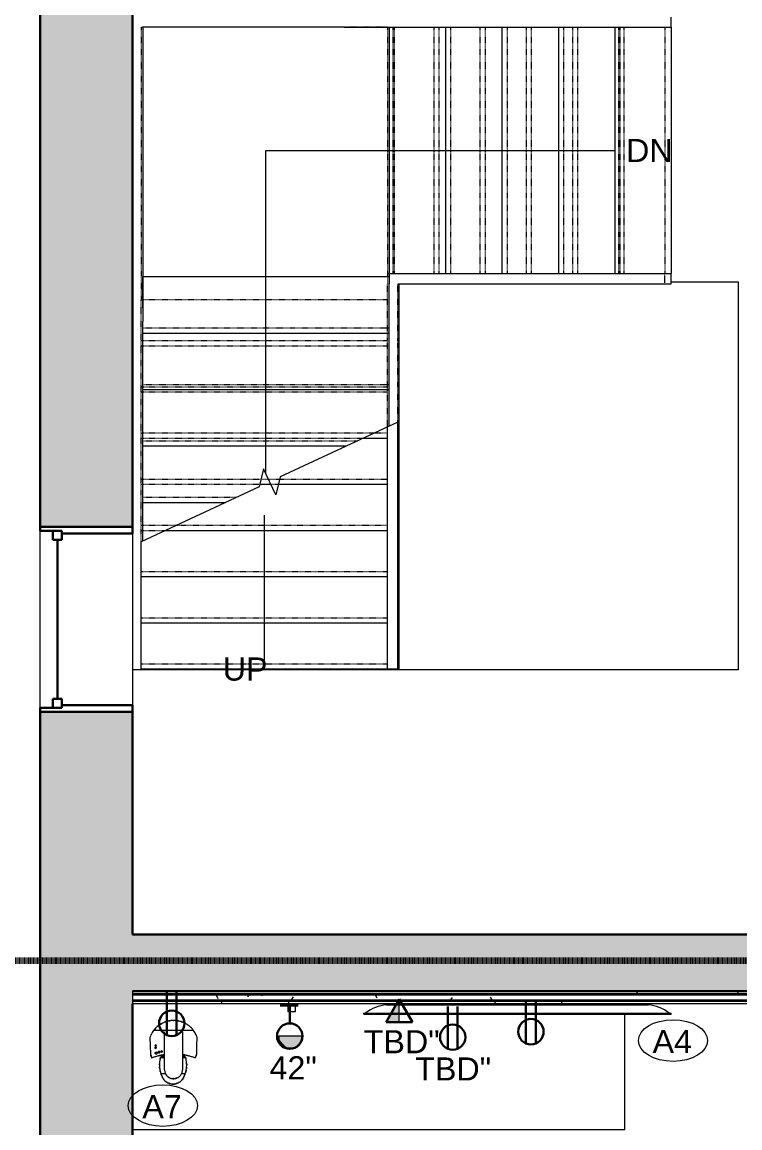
# Model space of a CAD drawing. Header units: inches. Extents: x -1176 to 1507, y -2563 to 978.
# Drawn here: x -1038.6 to -898.7, y -200.6 to 14.9 of the extents above; entities that cross this region are included whole.
import ezdxf

# ---------------------------------------------------------------- set-up
doc = ezdxf.new("R2010")
doc.units = ezdxf.units.IN
doc.header["$MEASUREMENT"] = 0
doc.linetypes.add('Dash', pattern=[0.25, 0.125, -0.125])
doc.linetypes.add('Overhead 1_16_', pattern=[0.101562, 0.0625, -0.039062])
for name, color, linetype, lineweight in [('A-ANNO-MATC', 214, 'Dash', 140), ('A-ANNO-NOTE', 131, 'Continuous', 40), ('A-FLOR', 192, 'Continuous', 18), ('A-GLAZ', 151, 'Continuous', 18), ('A-WALL', 113, 'Continuous', 18), ('A-WALL-PATT', 111, 'Continuous', 18), ('E-ELEC-FIXT', 91, 'Continuous', 9), ('I-WALL', 2, 'Continuous', 18), ('Q-CASE', 31, 'Continuous', 9), ('Q-SPCQ', 91, 'Continuous', 9), ('Q-SPCQ-IDEN', 132, 'Continuous', 9), ('S-STRS', 31, 'Continuous', 18), ('S-STRS-ANNO', 31, 'Continuous', 9), ('S-STRS-IDEN', 31, 'Continuous', 9), ('S-STRS-MBND', 31, 'Continuous', 18)]:
    doc.layers.add(name, color=color, linetype=linetype, lineweight=lineweight)
doc.styles.add('Arial', font='arial.ttf', dxfattribs={"height": 4.5})
doc.styles.add('Swis721 Lt BT', font='swissl.ttf', dxfattribs={"height": 4.5})
pattern_1 = [(0, (0, 0), (15.36, 3.84), [0.634, -10.886, 0.634, -10.886, -61.44]), (0, (0, 0), (15.36, 3.84), [-23.04, 0.634, -22.406, 0.634, -10.886, -26.88]), (0, (0, 0), (15.36, 3.84), [-57.6, 0.634, -7.046, 0.634, -18.566]), (120, (5.76, 1.92), (-11.005538, 11.38215), [0.634, -10.886, 0.634, -10.886, -61.44]), (120, (5.76, 1.92), (-11.005538, 11.38215), [-23.04, 0.634, -22.406, 0.634, -10.886, -26.88]), (120, (5.76, 1.92), (-11.005538, 11.38215), [-57.6, 0.634, -7.046, 0.634, -18.566]), (240, (7.68, 9.6), (-4.354462, -15.22215), [0.634, -10.886, 0.634, -10.886, -61.44]), (240, (7.68, 9.6), (-4.354462, -15.22215), [-23.04, 0.634, -22.406, 0.634, -10.886, -26.88]), (240, (7.68, 9.6), (-4.354462, -15.22215), [-57.6, 0.634, -7.046, 0.634, -18.566])]

# ---------------------------------------------------------------- blocks, each defined once
blk = doc.blocks.new('Double Hung - medium windows 3_-6826447-2nd Floor Power _ Signal')
at = {"layer": 'A-GLAZ', "color": 8, "lineweight": 30}
for p, q in [((-18, 9), (-17.25, 9)), ((-17.25, 4.75), (-17.25, 9)), ((17.25, 4.75), (17.25, 9)), ((18, 9), (17.25, 9)), ((-17.25, 6.5), (-17.25, 4.75)), ((-17.25, 6.5), (-15.5, 6.5)), ((-15.5, 6.5), (-15.5, 4.75)), ((15.5, 6.5), (15.5, 4.75)), ((17.25, 6.5), (15.5, 6.5)), ((17.25, 6.5), (17.25, 4.75)), ((-17.25, 4.75), (-15.5, 4.75)), ((-17.25, 4.75), (-16.75, 4.75)), ((-16.75, -9), (-16.75, 4.75)), ((-15.5, 5.625), (15.5, 5.625)), ((17.25, 4.75), (15.5, 4.75)), ((16.75, 4.75), (17.25, 4.75)), ((16.75, 4.75), (16.75, -9)), ((-16.75, -9), (-18, -9)), ((16.75, -9), (18, -9))]:
    blk.add_line(p, q, dxfattribs=at)
blk = doc.blocks.new('Desk34 - Desk-6998183-2nd Floor Power _ Signal')
at = {"layer": 'Q-CASE'}
for p, q in [((2249.55, 556.18), (2249.55, 531.71)), ((2345.46, 555.99), (2345.46, 556.18)), ((2345.46, 531.71), (2345.46, 554.12)), ((2249.55, 531.71), (2345.46, 531.71))]:
    blk.add_line(p, q, dxfattribs=at)
blk = doc.blocks.new('A-Flat_Screen_TV - OLED 65B6P 65_-7076475-2nd Floor Power _ Signal')
at = {"layer": 'Q-SPCQ'}
for p, q in [((-29.94, 0.06), (29.94, 0.06)), ((-29.94, 0.06), (-29.94, 0)), ((29.94, 0), (29.94, 0.06)), ((-30, 0), (30, 0)), ((-30, 0), (-30, -0.19)), ((30, -0.19), (-30, -0.19)), ((25.5, -1.81), (-25.5, -1.81)), ((30, -0.19), (30, 0))]:
    blk.add_line(p, q, dxfattribs=at)
for centre, start, end in [((-24.9, 5.58), 231.0344, 265.3628), ((24.9, 5.58), 274.6372, 308.9656)]:
    blk.add_arc(centre, 7.41, start, end, dxfattribs=at)
blk = doc.blocks.new('PS - USB Outlet - USB Outlet-8359863-2nd Floor Power _ Signal')
at = {"layer": 'E-ELEC-FIXT'}
for p, q in [((0.75, 1.5), (-0.75, 1.5)), ((-0.75, 1.5), (-0.75, 0)), ((0.75, 0), (0.75, 1.5))]:
    blk.add_line(p, q, dxfattribs=at)
blk = doc.blocks.new('Keurig_Coffee_Maker_18764 - Keurig_Coffee_Maker_18764-V101-2nd Floor Power _ Signal')
at = {"layer": 'Q-SPCQ'}
for p, q in [((-0.61, 4.75), (-0.53, 4.77)), ((-0.53, 4.77), (-0.61, 4.75)), ((-0.61, 4.75), (-0.53, 4.77)), ((-0.53, 4.77), (-0.61, 4.75)), ((-0.61, 4.75), (-0.53, 4.77)), ((-0.53, 4.77), (-0.61, 4.75)), ((-0.61, 4.75), (-0.6, 4.72)), ((-0.61, 4.75), (-0.6, 4.72)), ((-0.61, 4.75), (-0.6, 4.72)), ((-0.6, 4.72), (-0.52, 4.74)), ((-0.52, 4.74), (-0.6, 4.72)), ((-0.6, 4.72), (-0.52, 4.74)), ((-0.52, 4.74), (-0.6, 4.72)), ((-0.6, 4.72), (-0.52, 4.74)), ((-0.52, 4.74), (-0.6, 4.72)), ((-0.52, 4.74), (-0.53, 4.77)), ((-0.52, 4.74), (-0.53, 4.77)), ((-0.52, 4.74), (-0.53, 4.77)), ((-0.51, 4.78), (-0.43, 4.8)), ((-0.51, 4.78), (-0.51, 4.75)), ((-0.43, 4.77), (-0.51, 4.75)), ((-0.43, 4.8), (-0.36, 4.82)), ((-0.43, 4.77), (-0.43, 4.8)), ((-0.35, 4.79), (-0.43, 4.77)), ((-0.36, 4.82), (-0.35, 4.79)), ((-0.31, 4.83), (-0.11, 4.85)), ((-0.31, 4.83), (-0.3, 4.8)), ((-0.11, 4.82), (-0.3, 4.8)), ((-0.11, 4.85), (-0.11, 4.82)), ((-0.04, 4.86), (0.03, 4.85)), ((-0.04, 4.86), (-0.04, 4.82)), ((0.03, 4.82), (-0.04, 4.82)), ((0.03, 4.85), (0.13, 4.85)), ((0.13, 4.85), (0.03, 4.85)), ((0.03, 4.82), (0.03, 4.85)), ((0.03, 4.82), (0.12, 4.82)), ((0.12, 4.82), (0.03, 4.82)), ((0.13, 4.85), (0.12, 4.82)), ((0.2, 4.81), (0.12, 4.82)), ((0.13, 4.85), (0.2, 4.84)), ((0.2, 4.84), (0.2, 4.81)), ((0.27, 4.8), (0.28, 4.83)), ((0.3, 4.8), (0.27, 4.8)), ((0.28, 4.83), (0.44, 4.8)), ((0.43, 4.77), (0.34, 4.79)), ((0.49, 4.75), (0.43, 4.77)), ((0.44, 4.8), (0.5, 4.78)), ((0.44, 4.8), (0.44, 4.8)), ((0.44, 4.8), (0.44, 4.8)), ((0.45, 4.8), (0.44, 4.77)), ((0.47, 4.79), (0.46, 4.76)), ((0.52, 4.75), (0.46, 4.76)), ((0.46, 4.76), (0.49, 4.75)), ((0.5, 4.78), (0.47, 4.79)), ((0.47, 4.79), (0.52, 4.78)), ((0.49, 4.75), (0.5, 4.78)), ((0.5, 4.78), (0.49, 4.75)), ((0.5, 4.78), (0.49, 4.75)), ((0.49, 4.75), (0.49, 4.75)), ((0.5, 4.75), (0.51, 4.78)), ((0.5, 4.78), (0.5, 4.78)), ((0.52, 4.78), (0.52, 4.75)), ((0.58, 4.76), (0.57, 4.73)), ((0.64, 4.7), (0.57, 4.73)), ((0.58, 4.76), (0.65, 4.73)), ((0.64, 4.7), (0.65, 4.73)), ((0.71, 4.71), (0.7, 4.68)), ((0.74, 4.66), (0.7, 4.68)), ((0.7, 4.68), (0.74, 4.66)), ((0.75, 4.69), (0.71, 4.71)), ((0.71, 4.71), (0.76, 4.68)), ((0.89, 4.58), (0.74, 4.66)), ((0.76, 4.68), (0.9, 4.61)), ((0.91, 4.61), (0.89, 4.58)), ((0.9, 4.61), (0.89, 4.58)), ((-1.56, 3.82), (-2.29, 3.82)), ((-1.75, -4.31), (-1.75, 3.08)), ((2.47, 3.82), (1.56, 3.82)), ((1.75, 3.08), (1.75, -4.31)), ((-2.38, 0.79), (-1.75, 0.79)), ((-2.24, 0.47), (-1.75, 0.47)), ((1.75, 0.79), (2.56, 0.79)), ((1.75, 0.47), (2.42, 0.47)), ((-3.9, -4.57), (3.9, -4.57)), ((0, -6.52), (-0.05, -6.52)), ((0, -6.52), (-0.05, -6.52))]:
    blk.add_line(p, q, dxfattribs=at)
at = {"layer": 'Q-SPCQ', "flags": 128}
for points in [[(-4.52, -0.02), (-4.56, -1.59), (-4.6, -3.21)], [(4.6, -3.21), (4.56, -1.59), (4.52, -0.02)]]:
    blk.add_lwpolyline(points, dxfattribs=at)
at = {"layer": 'Q-SPCQ'}
for centre, radius, start, end in [((3.4, -0.17), 0.187, 90, 270), ((3.4, -0.17), 0.187, 270, 90), ((2.3, -0.48), 0.125, 90, 270), ((2.3, -0.48), 0.125, 270, 90), ((2.84, -0.34), 0.156, 90, 270), ((2.84, -0.34), 0.156, 270, 90), ((3.48, -1.19), 0.125, 90, 270), ((3.48, -1.64), 0.125, 90, 270), ((3.48, -1.19), 0.125, 270, 90), ((3.48, -1.64), 0.125, 270, 90)]:
    blk.add_arc(centre, radius, start, end, dxfattribs=at)
for points in [[(-1.96, 4.62), (-2.02, 4.49), (-2.14, 4.23), (-2.24, 3.96), (-2.29, 3.82)], [(-1.96, 4.62), (-1.95, 4.63), (-1.93, 4.67), (-1.91, 4.71), (-1.9, 4.72)], [(-1.27, 5.43), (-1.23, 5.46), (-1.19, 5.49), (-1.15, 5.51)], [(-1.15, 5.51), (-1.1, 5.54), (-1.05, 5.57), (-1, 5.6)], [(1.19, 5.6), (1.24, 5.57), (1.28, 5.54), (1.33, 5.51)], [(1.33, 5.51), (1.37, 5.49), (1.41, 5.46), (1.45, 5.43)], [(2.09, 4.72), (2.1, 4.71), (2.12, 4.67), (2.13, 4.63), (2.14, 4.62)], [(2.47, 3.82), (2.43, 3.96), (2.33, 4.23), (2.21, 4.49), (2.14, 4.62)], [(-2.29, 3.82), (-2.36, 3.62), (-2.46, 3.2), (-2.56, 2.55), (-2.57, 1.89), (-2.53, 1.46), (-2.49, 1.24)], [(-2.44, 3.26), (-2.42, 3.35), (-2.4, 3.44), (-2.38, 3.53)], [(-2.25, 3.92), (-2.24, 3.97), (-2.22, 4.01), (-2.21, 4.05)], [(2.68, 1.24), (2.71, 1.46), (2.75, 1.89), (2.74, 2.55), (2.65, 3.2), (2.54, 3.62), (2.47, 3.82)], [(2.69, 2.85), (2.71, 2.77), (2.72, 2.68), (2.73, 2.59)], [(-4.23, 0.74), (-4.29, 0.61), (-4.39, 0.36), (-4.48, 0.11), (-4.52, -0.02)], [(-4.23, 0.74), (-4.27, 0.65), (-4.34, 0.48), (-4.41, 0.31), (-4.44, 0.22)], [(-4.44, 0.22), (-4.41, 0.31), (-4.34, 0.48), (-4.27, 0.65), (-4.23, 0.74)], [(-2.94, 0.35), (-3.15, 0.4), (-3.59, 0.52), (-4.02, 0.66), (-4.23, 0.74)], [(-2.94, 0.35), (-2.58, 0.26), (-2.22, 0.19), (-1.86, 0.14)], [(-2.56, 1.93), (-2.56, 2), (-2.56, 2.07), (-2.56, 2.15)], [(-2.49, 1.24), (-2.48, 1.17), (-2.45, 1.01), (-2.4, 0.86), (-2.38, 0.79)], [(-2.4, 0.85), (-2.42, 0.92), (-2.44, 0.98), (-2.45, 1.05)], [(-1.81, 0.13), (-1.9, 0.14), (-1.98, 0.16), (-2.07, 0.17)], [(2.94, 0.35), (2.59, 0.27), (2.25, 0.2), (1.9, 0.15)], [(2.56, 0.79), (2.59, 0.86), (2.63, 1.01), (2.67, 1.17), (2.68, 1.24)], [(2.64, 1.05), (2.62, 0.98), (2.6, 0.92), (2.58, 0.85)], [(2.74, 2.15), (2.75, 2.08), (2.74, 2), (2.74, 1.93)], [(4.23, 0.74), (4.02, 0.66), (3.59, 0.52), (3.15, 0.4), (2.94, 0.35)], [(4.44, 0.22), (4.41, 0.31), (4.34, 0.48), (4.27, 0.65), (4.23, 0.74)], [(4.52, -0.02), (4.48, 0.11), (4.39, 0.36), (4.29, 0.61), (4.23, 0.74)], [(4.23, 0.74), (4.27, 0.65), (4.34, 0.48), (4.41, 0.31), (4.44, 0.22)], [(3.46, -0.34), (3.44, -0.35), (3.42, -0.36), (3.4, -0.36)], [(3.48, -1.76), (3.47, -1.76), (3.46, -1.76), (3.44, -1.75), (3.42, -1.74), (3.41, -1.74), (3.4, -1.73)], [(3.48, -1.51), (3.49, -1.51), (3.51, -1.51), (3.53, -1.52), (3.55, -1.53), (3.56, -1.54), (3.56, -1.54)], [(-4.6, -3.21), (-4.55, -3.38), (-4.43, -3.69), (-4.19, -4.15), (-4, -4.43), (-3.9, -4.57)], [(-4.47, -3.57), (-4.46, -3.59), (-4.45, -3.61), (-4.44, -3.63)], [(-4.44, -3.63), (-4.45, -3.61), (-4.46, -3.59), (-4.47, -3.57)], [(3.9, -4.57), (4, -4.43), (4.19, -4.15), (4.43, -3.69), (4.55, -3.38), (4.6, -3.21)], [(4.45, -3.62), (4.45, -3.61), (4.46, -3.59), (4.47, -3.57)], [(4.47, -3.57), (4.46, -3.59), (4.45, -3.61), (4.45, -3.62)], [(-2.1, -6.05), (-2.18, -6.01), (-2.25, -5.97), (-2.33, -5.93)], [(-1.66, -6.23), (-1.61, -6.25), (-1.55, -6.27), (-1.5, -6.29)], [(-1.5, -6.29), (-1.48, -6.29), (-1.46, -6.3), (-1.45, -6.3)], [(-0.94, -6.43), (-0.89, -6.44), (-0.84, -6.45), (-0.78, -6.46)], [(2.29, -5.93), (2.49, -5.82), (2.89, -5.58), (3.43, -5.13), (3.75, -4.77), (3.9, -4.57)], [(2.29, -5.93), (2.48, -5.83), (2.67, -5.72), (2.85, -5.59)], [(3.57, -4.97), (3.67, -4.86), (3.76, -4.75), (3.85, -4.63)], [(0, -6.52), (0.03, -6.52), (0.05, -6.52), (0.08, -6.52)], [(0.08, -6.52), (0.05, -6.52), (0.03, -6.52), (0, -6.52)]]:
    blk.add_open_spline(points, degree=3, dxfattribs=at)
for points, knots in [([(2.14, 4.62), (2.07, 4.77), (1.89, 5.05), (1.52, 5.4), (1.09, 5.67), (0.61, 5.84), (0.09, 5.9), (-0.42, 5.84), (-0.91, 5.67), (-1.27, 5.44), (-1.52, 5.22), (-1.75, 4.98), (-1.88, 4.77), (-1.96, 4.62)], [0, 0, 0, 0, 0.1, 0.2, 0.3, 0.4, 0.5, 0.6, 0.7, 0.8, 0.85, 0.9, 1, 1, 1, 1]), ([(-1.9, 4.72), (-1.84, 4.83), (-1.7, 5.03), (-1.51, 5.23), (-1.4, 5.33), (-1.37, 5.35)], [0, 0, 0, 0, 0.3333333, 0.6666667, 0.7485665, 0.7485665, 0.7485665, 0.7485665]), ([(1.75, 3.08), (1.75, 3.18), (1.73, 3.38), (1.66, 3.67), (1.55, 3.9), (1.45, 4.07), (1.36, 4.19), (1.26, 4.3), (1.14, 4.4), (1.02, 4.5), (0.9, 4.58), (0.76, 4.65), (0.62, 4.72), (0.47, 4.77), (0.3, 4.8), (0.12, 4.83), (-0.08, 4.83), (-0.28, 4.81), (-0.47, 4.77), (-0.65, 4.7), (-0.83, 4.62), (-0.99, 4.52), (-1.15, 4.4), (-1.28, 4.27), (-1.4, 4.13), (-1.51, 3.97), (-1.62, 3.75), (-1.72, 3.46), (-1.75, 3.21), (-1.75, 3.08)], [0, 0, 0, 0, 0.055556, 0.111111, 0.166667, 0.194444, 0.222222, 0.25, 0.277778, 0.305556, 0.333333, 0.361111, 0.388889, 0.416667, 0.444444, 0.479167, 0.513889, 0.548611, 0.583333, 0.618056, 0.652778, 0.6875, 0.722222, 0.756944, 0.791667, 0.826389, 0.861111, 0.930556, 1, 1, 1, 1]), ([(-0.84, 5.68), (-0.81, 5.69), (-0.71, 5.73), (-0.61, 5.77), (-0.54, 5.79)], [0.1340386, 0.1340386, 0.1340386, 0.1340386, 0.1666667, 0.256932, 0.256932, 0.256932, 0.256932]), ([(-0.38, 5.83), (-0.37, 5.83), (-0.07, 5.89), (0.25, 5.88), (0.55, 5.83), (0.57, 5.83)], [0.3167664, 0.3167664, 0.3167664, 0.3167664, 0.3333333, 0.6666667, 0.6830273, 0.6830273, 0.6830273, 0.6830273]), ([(0.72, 5.79), (0.8, 5.77), (0.9, 5.74), (1, 5.69), (1.02, 5.68)], [0.7426327, 0.7426327, 0.7426327, 0.7426327, 0.8333333, 0.8657703, 0.8657703, 0.8657703, 0.8657703]), ([(1.56, 5.35), (1.58, 5.33), (1.69, 5.23), (1.89, 5.03), (2.02, 4.83), (2.09, 4.72)], [0.2509667, 0.2509667, 0.2509667, 0.2509667, 0.3333333, 0.6666667, 1, 1, 1, 1]), ([(-2.54, 2.59), (-2.54, 2.6), (-2.53, 2.69), (-2.52, 2.78), (-2.51, 2.86)], [0.38887206, 0.38887206, 0.38887206, 0.38887206, 0.4, 0.46606846, 0.46606846, 0.46606846, 0.46606846]), ([(2.39, 4.05), (2.4, 4.03), (2.42, 3.98), (2.43, 3.94), (2.44, 3.93)], [0.17849533, 0.17849533, 0.17849533, 0.17849533, 0.2, 0.21629659, 0.21629659, 0.21629659, 0.21629659]), ([(2.56, 3.52), (2.58, 3.45), (2.6, 3.36), (2.62, 3.27), (2.62, 3.26)], [0.3370694, 0.3370694, 0.3370694, 0.3370694, 0.4, 0.41654848, 0.41654848, 0.41654848, 0.41654848]), ([(-1.75, 0.12), (-1.82, 0.13), (-2.22, 0.19), (-2.62, 0.27), (-2.94, 0.35)], [0.7961311, 0.7961311, 0.7961311, 0.7961311, 0.8333333, 1, 1, 1, 1]), ([(-2.33, 0.67), (-2.34, 0.68), (-2.34, 0.7), (-2.36, 0.74), (-2.38, 0.79), (-2.39, 0.83), (-2.4, 0.85)], [0.8338778, 0.8338778, 0.8338778, 0.8338778, 0.8611111, 0.8888889, 0.9444444, 1, 1, 1, 1]), ([(-2.38, 0.79), (-2.37, 0.77), (-2.36, 0.73), (-2.34, 0.68), (-2.32, 0.65), (-2.31, 0.62), (-2.3, 0.6), (-2.29, 0.58), (-2.28, 0.56), (-2.27, 0.54), (-2.26, 0.52), (-2.26, 0.51), (-2.25, 0.49), (-2.24, 0.48), (-2.24, 0.47), (-2.24, 0.47), (-2.24, 0.47)], [0, 0, 0, 0, 0.0555556, 0.1111111, 0.1388889, 0.1666667, 0.1944444, 0.2222222, 0.25, 0.2777778, 0.3055556, 0.3333333, 0.3611111, 0.3888889, 0.4444444, 0.4737946, 0.4737946, 0.4737946, 0.4737946]), ([(2.94, 0.35), (2.62, 0.27), (2.22, 0.19), (1.82, 0.13), (1.75, 0.12)], [0, 0, 0, 0, 0.1666667, 0.2038782, 0.2038782, 0.2038782, 0.2038782]), ([(1.86, 0.14), (1.93, 0.15), (2.29, 0.21), (2.65, 0.28), (2.94, 0.35)], [0.8149744, 0.8149744, 0.8149744, 0.8149744, 0.85, 1, 1, 1, 1]), ([(2.42, 0.47), (2.42, 0.47), (2.42, 0.47), (2.43, 0.48), (2.43, 0.49), (2.44, 0.51), (2.45, 0.53), (2.46, 0.55), (2.47, 0.57), (2.48, 0.58), (2.48, 0.6), (2.49, 0.62), (2.51, 0.66), (2.53, 0.72), (2.55, 0.76), (2.56, 0.79)], [0.5262054, 0.5262054, 0.5262054, 0.5262054, 0.5555556, 0.6111111, 0.6388889, 0.6666667, 0.7083333, 0.75, 0.7708333, 0.78125, 0.7916667, 0.8333333, 0.875, 0.9166667, 1, 1, 1, 1]), ([(2.58, 0.85), (2.58, 0.83), (2.56, 0.79), (2.54, 0.74), (2.53, 0.7), (2.52, 0.68), (2.52, 0.67)], [0, 0, 0, 0, 0.0555556, 0.1111111, 0.1388889, 0.1661222, 0.1661222, 0.1661222, 0.1661222]), ([(3.33, 0.01), (3.34, 0.01), (3.36, 0.02), (3.38, 0.02), (3.4, 0.02)], [0.8888889, 0.8888889, 0.8888889, 0.8888889, 0.9305556, 1, 1, 1, 1]), ([(3.4, 0.02), (3.41, 0.02), (3.42, 0.02), (3.44, 0.01), (3.44, 0.01)], [0, 0, 0, 0, 0.05555556, 0.07172864, 0.07172864, 0.07172864, 0.07172864]), ([(2.3, -0.6), (2.3, -0.6), (2.28, -0.6), (2.26, -0.6), (2.24, -0.59), (2.23, -0.58), (2.22, -0.57), (2.21, -0.56), (2.19, -0.53), (2.18, -0.5), (2.18, -0.46), (2.19, -0.42), (2.2, -0.4), (2.22, -0.39), (2.23, -0.38), (2.26, -0.36), (2.28, -0.35), (2.3, -0.35)], [0, 0, 0, 0, 0.055556, 0.111111, 0.166667, 0.194444, 0.222222, 0.277778, 0.333333, 0.444444, 0.583333, 0.652778, 0.722222, 0.756944, 0.791667, 0.861111, 1, 1, 1, 1]), ([(2.3, -0.35), (2.31, -0.35), (2.32, -0.36), (2.34, -0.36), (2.35, -0.36), (2.36, -0.37), (2.38, -0.38), (2.39, -0.39), (2.4, -0.4), (2.42, -0.42), (2.43, -0.46), (2.43, -0.5), (2.42, -0.54), (2.4, -0.55), (2.39, -0.57), (2.38, -0.58), (2.35, -0.6), (2.32, -0.6), (2.3, -0.6)], [0, 0, 0, 0, 0.055556, 0.083333, 0.111111, 0.166667, 0.194444, 0.222222, 0.277778, 0.333333, 0.444444, 0.583333, 0.652778, 0.722222, 0.756944, 0.791667, 0.861111, 1, 1, 1, 1]), ([(2.74, -0.45), (2.73, -0.45), (2.72, -0.43), (2.7, -0.4), (2.68, -0.36), (2.69, -0.31), (2.7, -0.26), (2.72, -0.24), (2.73, -0.22), (2.74, -0.21), (2.76, -0.2), (2.77, -0.2), (2.78, -0.19), (2.79, -0.19)], [0.2222222, 0.2222222, 0.2222222, 0.2222222, 0.2777778, 0.3333333, 0.4444444, 0.5833333, 0.6527778, 0.7222222, 0.7569444, 0.7916667, 0.8263889, 0.8611111, 0.8888889, 0.8888889, 0.8888889, 0.8888889]), ([(2.84, -0.18), (2.85, -0.18), (2.87, -0.18), (2.88, -0.18), (2.9, -0.19), (2.92, -0.2), (2.93, -0.21), (2.94, -0.21), (2.94, -0.22)], [0, 0, 0, 0, 0.0555556, 0.0833333, 0.1111111, 0.1666667, 0.1944444, 0.2222222, 0.2222222, 0.2222222, 0.2222222]), ([(2.98, -0.26), (2.99, -0.27), (3, -0.31), (3, -0.36), (2.98, -0.41), (2.97, -0.43), (2.95, -0.45), (2.94, -0.46), (2.93, -0.47), (2.89, -0.48), (2.87, -0.49), (2.84, -0.49)], [0.3333333, 0.3333333, 0.3333333, 0.3333333, 0.4444444, 0.5833333, 0.6527778, 0.7222222, 0.7569444, 0.7916667, 0.8263889, 0.8611111, 1, 1, 1, 1]), ([(3.21, -0.14), (3.21, -0.13), (3.22, -0.11), (3.22, -0.09), (3.23, -0.08), (3.23, -0.08)], [0.5555556, 0.5555556, 0.5555556, 0.5555556, 0.5833333, 0.6527778, 0.6666667, 0.6666667, 0.6666667, 0.6666667]), ([(3.27, -0.31), (3.27, -0.3), (3.25, -0.29), (3.23, -0.25), (3.21, -0.21), (3.21, -0.18), (3.21, -0.17)], [0.2222222, 0.2222222, 0.2222222, 0.2222222, 0.2777778, 0.3333333, 0.4444444, 0.4882459, 0.4882459, 0.4882459, 0.4882459]), ([(3.4, -0.36), (3.39, -0.36), (3.37, -0.35), (3.35, -0.35), (3.34, -0.35), (3.33, -0.34)], [0, 0, 0, 0, 0.0555556, 0.0833333, 0.1111111, 0.1111111, 0.1111111, 0.1111111]), ([(3.48, -1.31), (3.47, -1.31), (3.46, -1.31), (3.44, -1.31), (3.42, -1.3), (3.4, -1.28), (3.39, -1.27), (3.37, -1.24), (3.36, -1.21), (3.36, -1.16), (3.37, -1.13), (3.38, -1.11), (3.39, -1.1), (3.41, -1.09), (3.44, -1.07), (3.46, -1.06), (3.48, -1.06)], [0, 0, 0, 0, 0.055556, 0.111111, 0.166667, 0.222222, 0.277778, 0.333333, 0.444444, 0.583333, 0.652778, 0.722222, 0.756944, 0.791667, 0.861111, 1, 1, 1, 1]), ([(3.36, -1.66), (3.36, -1.64), (3.36, -1.61), (3.37, -1.58), (3.39, -1.56), (3.4, -1.54), (3.44, -1.52), (3.46, -1.51), (3.48, -1.51)], [0.4444444, 0.4444444, 0.4444444, 0.4444444, 0.5833333, 0.6527778, 0.7222222, 0.7916667, 0.8611111, 1, 1, 1, 1]), ([(3.48, -1.06), (3.49, -1.06), (3.51, -1.06), (3.53, -1.07), (3.55, -1.08), (3.56, -1.09), (3.58, -1.11), (3.6, -1.13), (3.61, -1.17), (3.61, -1.19), (3.61, -1.21)], [0, 0, 0, 0, 0.0555556, 0.1111111, 0.1666667, 0.2222222, 0.2777778, 0.3333333, 0.4444444, 0.5555556, 0.5555556, 0.5555556, 0.5555556]), ([(3.59, -1.25), (3.59, -1.26), (3.58, -1.27), (3.56, -1.29), (3.53, -1.31), (3.5, -1.31), (3.48, -1.31)], [0.6666667, 0.6666667, 0.6666667, 0.6666667, 0.7222222, 0.7916667, 0.8611111, 1, 1, 1, 1]), ([(3.59, -1.7), (3.59, -1.7), (3.58, -1.72), (3.56, -1.73), (3.53, -1.75), (3.5, -1.76), (3.48, -1.76)], [0.6666667, 0.6666667, 0.6666667, 0.6666667, 0.7222222, 0.7916667, 0.8611111, 1, 1, 1, 1]), ([(3.5, -0.01), (3.5, -0.01), (3.51, -0.02), (3.53, -0.03), (3.54, -0.05), (3.57, -0.09), (3.59, -0.14), (3.59, -0.18), (3.58, -0.2)], [0.1737723, 0.1737723, 0.1737723, 0.1737723, 0.1944444, 0.2222222, 0.2777778, 0.3333333, 0.4444444, 0.5555556, 0.5555556, 0.5555556, 0.5555556]), ([(3.58, -0.23), (3.57, -0.24), (3.56, -0.26), (3.55, -0.28), (3.53, -0.3), (3.52, -0.31), (3.52, -0.31)], [0.6069174, 0.6069174, 0.6069174, 0.6069174, 0.6527778, 0.7222222, 0.7569444, 0.7777778, 0.7777778, 0.7777778, 0.7777778]), ([(3.57, -1.54), (3.57, -1.55), (3.58, -1.56), (3.6, -1.58), (3.61, -1.61), (3.61, -1.64), (3.61, -1.66)], [0.232988, 0.232988, 0.232988, 0.232988, 0.2777778, 0.3333333, 0.4444444, 0.5555556, 0.5555556, 0.5555556, 0.5555556]), ([(-4.28, -3.96), (-4.26, -4), (-4.23, -4.06), (-4.2, -4.11), (-4.2, -4.12)], [0.3713401, 0.3713401, 0.3713401, 0.3713401, 0.5, 0.5248828, 0.5248828, 0.5248828, 0.5248828]), ([(-4.2, -4.12), (-4.2, -4.11), (-4.23, -4.06), (-4.26, -4), (-4.28, -3.96)], [0.4751172, 0.4751172, 0.4751172, 0.4751172, 0.5, 0.6286599, 0.6286599, 0.6286599, 0.6286599]), ([(-3.9, -4.57), (-3.77, -4.75), (-3.49, -5.07), (-3.02, -5.49), (-2.6, -5.78), (-2.29, -5.96), (-2.11, -6.05), (-1.94, -6.12), (-1.75, -6.2), (-1.57, -6.27), (-1.44, -6.31), (-1.36, -6.33), (-1.24, -6.36), (-1.07, -6.41), (-0.88, -6.44), (-0.76, -6.46), (-0.68, -6.47), (-0.53, -6.49), (-0.32, -6.51), (-0.14, -6.52), (-0.05, -6.52)], [0, 0, 0, 0, 0.142857, 0.285714, 0.428571, 0.5, 0.535714, 0.571429, 0.625, 0.678571, 0.705357, 0.71875, 0.732143, 0.785714, 0.839286, 0.852679, 0.866071, 0.892857, 0.946429, 1, 1, 1, 1]), ([(-3.44, -5.1), (-3.43, -5.11), (-3.38, -5.16), (-3.33, -5.21), (-3.29, -5.25)], [0.23427003, 0.23427003, 0.23427003, 0.23427003, 0.25, 0.30481789, 0.30481789, 0.30481789, 0.30481789]), ([(-3.29, -5.25), (-3.33, -5.21), (-3.38, -5.16), (-3.43, -5.11), (-3.44, -5.1)], [0.79638486, 0.79638486, 0.79638486, 0.79638486, 0.83333333, 0.8435005, 0.8435005, 0.8435005, 0.8435005]), ([(-2.72, -5.7), (-2.76, -5.67), (-2.83, -5.62), (-2.89, -5.58), (-2.92, -5.56)], [0.63255371, 0.63255371, 0.63255371, 0.63255371, 0.66666667, 0.68782663, 0.68782663, 0.68782663, 0.68782663]), ([(-2.91, -5.56), (-2.89, -5.58), (-2.82, -5.63), (-2.75, -5.68), (-2.71, -5.7)], [0.46748557, 0.46748557, 0.46748557, 0.46748557, 0.5, 0.54988363, 0.54988363, 0.54988363, 0.54988363]), ([(-2.32, -5.94), (-2.28, -5.96), (-2.2, -6), (-2.13, -6.03), (-2.1, -6.05)], [0.7023309, 0.7023309, 0.7023309, 0.7023309, 0.75, 0.78527969, 0.78527969, 0.78527969, 0.78527969]), ([(-1.45, -6.3), (-1.48, -6.29), (-1.55, -6.27), (-1.62, -6.25), (-1.68, -6.23)], [0.3190358, 0.3190358, 0.3190358, 0.3190358, 0.33333333, 0.37139588, 0.37139588, 0.37139588, 0.37139588]), ([(-0.77, -6.46), (-0.78, -6.46), (-0.84, -6.45), (-0.9, -6.44), (-0.95, -6.43)], [0.1610836, 0.1610836, 0.1610836, 0.1610836, 0.16666667, 0.2032532, 0.2032532, 0.2032532, 0.2032532]), ([(0, -6.52), (0.09, -6.52), (0.26, -6.51), (0.47, -6.49), (0.63, -6.47), (0.76, -6.45), (0.88, -6.43), (1.02, -6.4), (1.17, -6.37), (1.31, -6.33), (1.42, -6.3), (1.53, -6.26), (1.67, -6.21), (1.83, -6.15), (2.04, -6.06), (2.19, -5.98), (2.29, -5.93)], [0, 0, 0, 0, 0.1, 0.2, 0.25, 0.3, 0.35, 0.4, 0.475, 0.55, 0.5875, 0.625, 0.7, 0.775, 0.85, 1, 1, 1, 1]), ([(0.71, -6.46), (0.74, -6.46), (0.79, -6.45), (0.84, -6.44), (0.86, -6.44)], [0.29875922, 0.29875922, 0.29875922, 0.29875922, 0.33333333, 0.3619925, 0.3619925, 0.3619925, 0.3619925]), ([(0.86, -6.44), (0.84, -6.44), (0.79, -6.45), (0.74, -6.46), (0.71, -6.46)], [0.6380075, 0.6380075, 0.6380075, 0.6380075, 0.66666667, 0.70124078, 0.70124078, 0.70124078, 0.70124078]), ([(1.52, -6.26), (1.54, -6.26), (1.57, -6.25), (1.6, -6.23), (1.62, -6.23)], [0.65060949, 0.65060949, 0.65060949, 0.65060949, 0.66666667, 0.69577662, 0.69577662, 0.69577662, 0.69577662]), ([(1.62, -6.23), (1.6, -6.23), (1.57, -6.25), (1.54, -6.26), (1.52, -6.26)], [0.30422338, 0.30422338, 0.30422338, 0.30422338, 0.33333333, 0.34939051, 0.34939051, 0.34939051, 0.34939051]), ([(2.85, -5.59), (2.8, -5.62), (2.62, -5.75), (2.43, -5.85), (2.29, -5.93)], [0.8, 0.8, 0.8, 0.8, 0.85, 1, 1, 1, 1]), ([(3.04, -5.45), (3.15, -5.37), (3.27, -5.27), (3.38, -5.16), (3.39, -5.15)], [0.2716855, 0.2716855, 0.2716855, 0.2716855, 0.4, 0.414526, 0.414526, 0.414526, 0.414526]), ([(3.39, -5.15), (3.3, -5.23), (3.18, -5.34), (3.06, -5.44), (3.04, -5.45)], [0.585474, 0.585474, 0.585474, 0.585474, 0.7, 0.7283145, 0.7283145, 0.7283145, 0.7283145]), ([(3.85, -4.63), (3.84, -4.65), (3.75, -4.77), (3.65, -4.88), (3.56, -4.97)], [0.3739159, 0.3739159, 0.3739159, 0.3739159, 0.4, 0.5097654, 0.5097654, 0.5097654, 0.5097654])]:
    blk.add_open_spline(points, degree=3, knots=knots, dxfattribs=at)
blk = doc.blocks.new('Appliance_Specialty Equipment Tag - Standard-3515593-2nd Floor Power _ Signal')
at = {"layer": 'Q-SPCQ-IDEN'}
blk.add_ellipse((-0.0499, 0.0037), major_axis=(-0.1406, 0), ratio=0.600473, dxfattribs=at)

msp = doc.modelspace()

# ---------------------------------------------------------------- hatches: boundary and pattern name
at = {"layer": 'A-ANNO-NOTE', "lineweight": 9}
for points in [[(-967.64, -180.02), (-965.06, -180.02), (-965.06, -175.55)], [(-984.12, -183.27), (-984.07, -182.72), (-988.57, -182.72)], [(-984.12, -183.27), (-988.57, -182.72), (-988.57, -182.8)], [(-988.51, -183.35), (-984.12, -183.27), (-988.57, -182.8)], [(-984.51, -184.14), (-984.12, -183.27), (-988.51, -183.35)], [(-984.83, -184.49), (-984.51, -184.14), (-988.51, -183.35)], [(-985.43, -184.88), (-984.83, -184.49), (-988.51, -183.35)], [(-987.63, -184.64), (-988.51, -183.35), (-988.04, -184.27)], [(-988.04, -184.27), (-988.51, -183.35), (-988.44, -183.58)], [(-987.07, -184.93), (-985.43, -184.88), (-988.51, -183.35)], [(-987.07, -184.93), (-988.51, -183.35), (-987.63, -184.64)], [(-988.04, -184.27), (-988.44, -183.58), (-988.31, -183.87)], [(-985.81, -185), (-985.43, -184.88), (-987.07, -184.93)], [(-986.76, -185.02), (-985.81, -185), (-987.07, -184.93)], [(-986.36, -185.06), (-985.81, -185), (-986.76, -185.02)], [(-986.28, -185.06), (-986.2, -185.06), (-985.81, -185)], [(-985.43, -184.88), (-985.22, -184.77), (-984.83, -184.49)], [(-984.83, -184.49), (-984.66, -184.33), (-984.51, -184.14)], [(-984.51, -184.14), (-984.27, -183.73), (-984.12, -183.27)]]:
    msp.add_hatch(color=256, dxfattribs=at).paths.add_polyline_path(points, flags=0)
at = {"layer": 'A-WALL-PATT'}
h = msp.add_hatch(color=250, dxfattribs=at)
h.paths.add_polyline_path([(-1017.06, -1275.19), (-1017.06, -1210.94), (-1035.06, -1210.94), (-1035.06, -1275.19)], flags=0)
h.paths.add_polyline_path([(-1017.06, -1169.44), (-1017.06, -1003.94), (-1035.06, -1003.94), (-1035.06, -1169.44)], flags=0)
h.paths.add_polyline_path([(-1035.06, -962.44), (-1017.06, -962.44), (-1017.06, -859.94), (-1035.06, -859.94), (-1035.06, -957.94)], flags=0)
h.paths.add_polyline_path([(-1017.95, -818.44), (-1017.06, -818.44), (-1017.06, -715.94), (-1035.06, -715.94), (-1035.06, -818.44)], flags=0)
h.paths.add_polyline_path([(-1017.95, -674.44), (-1017.06, -674.44), (-1017.06, -567.94), (-1035.06, -567.94), (-1035.06, -674.44)], flags=0)
h.paths.add_polyline_path([(-1017.95, -534.44), (-1017.06, -534.44), (-1017.06, -425.69), (-1035.06, -425.69), (-1035.06, -534.44)], flags=0)
h.paths.add_polyline_path([(-1017.95, -388.69), (-1017.06, -388.69), (-1017.06, -275.19), (-1035.06, -275.19), (-1035.06, -388.69)], flags=0)
h.paths.add_polyline_path([(-1017.95, -239.19), (-1017.06, -239.19), (-1017.06, -119.5), (-1035.06, -119.5), (-1035.06, -239.19)], flags=0)
h.paths.add_polyline_path([(-1017.06, -83.5), (-1017.06, 16.25), (-1035.06, 16.25), (-1035.06, -83.5)], flags=0)
h = msp.add_hatch(color=250, dxfattribs=at)
h.paths.add_polyline_path([(-772.04, -173.93), (-772.04, -162.93), (-776.04, -162.93), (-776.04, -173.93)], flags=0)
h.paths.add_polyline_path([(-816.04, -173.93), (-816.04, -162.93), (-1017.06, -162.93), (-1017.06, -173.93), (-856.06, -173.93)], flags=0)
at = {"layer": 'A-WALL-PATT', "lineweight": 9}
h = msp.add_hatch(dxfattribs=at)
h.set_pattern_fill('FP_3', color=256, style=0, pattern_type=2)
h.set_pattern_definition(pattern_1)
h.paths.add_polyline_path([(-816.04, -174.43), (-816.04, -173.93), (-1017.06, -173.93), (-1017.06, -174.43), (-856.06, -174.43)], flags=0)
h = msp.add_hatch(dxfattribs=at)
h.set_pattern_fill('FP_3', color=256, style=0, pattern_type=2)
h.set_pattern_definition(pattern_1)
h.paths.add_polyline_path([(-816.04, -175.68), (-816.04, -174.68), (-1017.06, -174.68), (-1017.06, -175.68), (-856.06, -175.68)], flags=0)
h = msp.add_hatch(dxfattribs=at)
h.set_pattern_fill('FP_3', color=256, style=0, pattern_type=2)
h.set_pattern_definition(pattern_1)
h.paths.add_polyline_path([(-816.04, -176.43), (-816.04, -175.93), (-1017.06, -175.93), (-1017.06, -176.43), (-856.06, -176.43)], flags=0)

# ---------------------------------------------------------------- linework, layer by layer
at = {"layer": 'A-ANNO-MATC'}
msp.add_line((-1047.65, -167.98), (-664.65, -167.98), dxfattribs=at)
at = {"layer": 'A-ANNO-NOTE', "lineweight": 30}
for p, q in [((-1010.37, -174.24), (-1010.37, -182.5)), ((-1008.45, -174.24), (-1008.45, -182.5)), ((-965.06, -175.55), (-967.64, -180.02)), ((-965.06, -175.55), (-962.48, -180.02)), ((-940.38, -175.88), (-940.38, -184.14)), ((-938.46, -175.88), (-938.46, -184.14)), ((-984.77, -176.74), (-988.28, -176.74)), ((-986.41, -176.74), (-986.41, -180.24)), ((-955.62, -176.94), (-955.62, -185.2)), ((-953.71, -176.94), (-953.71, -185.2)), ((-962.48, -180.02), (-967.64, -180.02))]:
    msp.add_line(p, q, dxfattribs=at)
at = {"layer": 'A-ANNO-NOTE', "lineweight": 9}
for p, q in [((-965.06, -175.55), (-967.64, -180.02)), ((-965.06, -180.02), (-965.06, -175.55)), ((-967.64, -180.02), (-965.06, -180.02)), ((-984.07, -182.72), (-988.57, -182.72))]:
    msp.add_line(p, q, dxfattribs=at)
at = {"layer": 'A-ANNO-NOTE', "lineweight": 30}
for centre, radius in [((-1009.41, -180.22), 2.48), ((-986.41, -182.72), 2.48), ((-954.66, -182.92), 2.47), ((-939.42, -181.86), 2.48)]:
    msp.add_circle(centre, radius, dxfattribs=at)
at = {"layer": 'A-ANNO-NOTE', "lineweight": 9}
msp.add_arc((-986.32, -182.81), 2.25, 177.6427, 2.3573, dxfattribs=at)
at = {"layer": 'A-FLOR'}
for p, q in [((-912.06, 13.87), (-912.06, -34.13)), ((-912.06, -35.75), (-899.06, -35.75)), ((-899.06, -35.75), (-899.06, -111.32)), ((-899.06, -111.32), (-1017.06, -111.32))]:
    msp.add_line(p, q, dxfattribs=at)
at = {"layer": 'A-WALL', "color": 8, "lineweight": 30}
for p, q in [((-1035.06, 96), (-1035.06, -83.5)), ((-1017.06, 16.25), (-1017.06, -83.5)), ((-1035.06, -83.5), (-1017.06, -83.5)), ((-1035.06, -239.19), (-1035.06, -119.5)), ((-1035.06, -119.5), (-1017.06, -119.5)), ((-1017.06, -162.93), (-1017.06, -119.5)), ((-1017.06, -162.93), (-849.04, -162.93)), ((-816.04, -173.93), (-1017.06, -173.93)), ((-1017.06, -239.19), (-1017.06, -176.43))]:
    msp.add_line(p, q, dxfattribs=at)
at = {"layer": 'A-WALL', "lineweight": 9}
for p, q in [((-1035.06, -119.5), (-1035.06, -83.5)), ((-1017.06, -83.5), (-1017.06, -119.5))]:
    msp.add_line(p, q, dxfattribs=at)
at = {"layer": 'A-WALL'}
for p, q in [((-1017.06, -173.93), (-1017.06, -176.43)), ((-1017.06, -174.43), (-816.04, -174.43)), ((-1017.06, -174.68), (-816.04, -174.68)), ((-1017.06, -175.68), (-816.04, -175.68)), ((-1017.06, -175.93), (-816.04, -175.93))]:
    msp.add_line(p, q, dxfattribs=at)
at = {"layer": 'I-WALL'}
msp.add_line((-816.04, -176.43), (-1017.06, -176.43), dxfattribs=at)
at = {"layer": 'S-STRS', "lineweight": 9}
for p, q in [((-912.06, 13.87), (-912.06, 15.87)), ((-1015.06, 13.87), (-1015.06, -43.46)), ((-975.8, 13.87), (-1015.06, 13.87)), ((-975.8, 13.87), (-967.06, 13.87)), ((-967.06, 13.87), (-956.06, 13.87)), ((-967.06, 13.87), (-967.06, -34.13)), ((-956.06, 13.87), (-945.06, 13.87)), ((-956.06, 13.87), (-956.06, -34.13)), ((-945.06, 13.87), (-934.06, 13.87)), ((-945.06, 13.87), (-945.06, -34.13)), ((-934.06, 13.87), (-923.06, 13.87)), ((-934.06, 13.87), (-934.06, -34.13)), ((-923.06, 13.87), (-912.06, 13.87)), ((-923.06, 13.87), (-923.06, -34.13)), ((-967.06, -34.13), (-967.06, -36.13)), ((-967.06, -34.13), (-956.06, -34.13)), ((-956.06, -34.13), (-945.06, -34.13)), ((-945.06, -34.13), (-934.06, -34.13)), ((-934.06, -34.13), (-923.06, -34.13)), ((-923.06, -34.13), (-912.06, -34.13)), ((-912.06, -36.13), (-912.06, -34.13)), ((-1015.06, -34.72), (-967.06, -34.72)), ((-1015.06, -40.86), (-1015.06, -34.72)), ((-967.06, -43.46), (-967.06, -36.13)), ((-967.06, -40.86), (-967.06, -36.13)), ((-965.06, -36.13), (-912.06, -36.13)), ((-965.06, -43.46), (-965.06, -36.13)), ((-1015.06, -45.72), (-1015.06, -43.46)), ((-967.06, -45.72), (-967.06, -43.46)), ((-965.06, -111.32), (-965.06, -43.46)), ((-1015.06, -56.72), (-1015.06, -45.72)), ((-1015.06, -45.72), (-967.06, -45.72)), ((-967.06, -56.72), (-967.06, -45.72)), ((-1015.06, -67.72), (-1015.06, -56.72)), ((-1015.06, -56.72), (-967.06, -56.72)), ((-967.06, -63.86), (-967.06, -56.72)), ((-967.34, -66.18), (-967.34, -63.99)), ((-965.34, -111.18), (-965.34, -63.06)), ((-972.04, -66.18), (-967.34, -66.18)), ((-967.34, -75.18), (-967.34, -66.18)), ((-1015.06, -78.72), (-1015.06, -67.72)), ((-1015.06, -67.72), (-975.35, -67.72)), ((-992.26, -75.18), (-990.12, -75.18)), ((-988.65, -75.18), (-967.34, -75.18)), ((-967.34, -84.18), (-967.34, -75.18)), ((-1015.06, -86.24), (-1015.06, -78.72)), ((-1015.06, -78.72), (-998.94, -78.72)), ((-1010.64, -84.18), (-967.34, -84.18)), ((-967.34, -93.18), (-967.34, -84.18)), ((-1015.34, -93.18), (-1015.34, -86.37)), ((-1015.34, -102.18), (-1015.34, -93.18)), ((-1015.34, -93.18), (-967.34, -93.18)), ((-967.34, -102.18), (-967.34, -93.18)), ((-1015.34, -111.18), (-1015.34, -102.18)), ((-1015.34, -102.18), (-967.34, -102.18)), ((-967.34, -111.18), (-967.34, -102.18)), ((-1015.34, -111.18), (-967.34, -111.18)), ((-1015.06, -111.32), (-1015.06, -111.18)), ((-967.34, -111.18), (-965.34, -111.18)), ((-967.06, -111.32), (-967.06, -111.18))]:
    msp.add_line(p, q, dxfattribs=at)
at = {"layer": 'S-STRS', "linetype": 'Overhead 1_16_', "lineweight": 9}
for p, q in [((-966.06, 13.87), (-966.06, -34.13)), ((-955.06, 13.87), (-955.06, -34.13)), ((-944.06, 13.87), (-944.06, -34.13)), ((-933.06, 13.87), (-933.06, -34.13)), ((-922.06, 13.87), (-922.06, -34.13)), ((-1015.06, -44.72), (-967.06, -44.72)), ((-1015.06, -55.72), (-967.06, -55.72)), ((-1015.06, -66.72), (-973.2, -66.72)), ((-969.9, -65.18), (-967.34, -65.18)), ((-992.02, -74.18), (-990.59, -74.18)), ((-988.4, -74.18), (-967.34, -74.18)), ((-1015.06, -77.72), (-996.79, -77.72)), ((-1008.5, -83.18), (-967.34, -83.18)), ((-1015.34, -92.18), (-967.34, -92.18)), ((-1015.34, -101.18), (-967.34, -101.18)), ((-1015.34, -110.18), (-967.34, -110.18))]:
    msp.add_line(p, q, dxfattribs=at)
at = {"layer": 'S-STRS-ANNO'}
for p, q in [((-991.06, -10.13), (-967.06, -10.13)), ((-991.06, -34.72), (-991.06, -10.13)), ((-967.06, -10.13), (-956.06, -10.13)), ((-956.06, -10.13), (-945.06, -10.13)), ((-945.06, -10.13), (-934.06, -10.13)), ((-934.06, -10.13), (-923.06, -10.13)), ((-991.06, -45.72), (-991.06, -34.72)), ((-991.06, -56.72), (-991.06, -45.72)), ((-991.06, -67.72), (-991.06, -56.72)), ((-991.06, -73.17), (-991.06, -67.72)), ((-991.34, -84.18), (-991.34, -81.18)), ((-991.34, -93.18), (-991.34, -84.18)), ((-991.34, -102.18), (-991.34, -93.18)), ((-991.34, -111.18), (-991.34, -102.18)), ((-991.46, -111.32), (-991.6, -111.18)), ((-991.06, -111.32), (-991.06, -111.18)), ((-990.67, -111.32), (-990.52, -111.18))]:
    msp.add_line(p, q, dxfattribs=at)
at = {"layer": 'S-STRS-MBND', "linetype": 'Overhead 1_16_', "lineweight": 9}
for p, q in [((-1015.34, 13.87), (-1015.34, -39.18)), ((-967.34, 13.87), (-1015.34, 13.87)), ((-967.34, 13.87), (-967.34, -34.13)), ((-967.34, 13.87), (-913.34, 13.87)), ((-966.34, 13.87), (-966.34, -34.13)), ((-958.34, 13.87), (-958.34, -34.13)), ((-957.34, 13.87), (-957.34, -34.13)), ((-949.34, 13.87), (-949.34, -34.13)), ((-948.34, 13.87), (-948.34, -34.13)), ((-940.34, 13.87), (-940.34, -34.13)), ((-939.34, 13.87), (-939.34, -34.13)), ((-931.34, 13.87), (-931.34, -34.13)), ((-930.34, 13.87), (-930.34, -34.13)), ((-922.34, 13.87), (-922.34, -34.13)), ((-921.34, 13.87), (-921.34, -34.13)), ((-913.34, 13.87), (-913.34, -34.13)), ((-967.34, -34.13), (-967.34, -36.13)), ((-967.34, -34.13), (-913.34, -34.13)), ((-913.34, -36.13), (-913.34, -34.13)), ((-967.34, -47.15), (-967.34, -36.13)), ((-965.34, -36.13), (-913.34, -36.13)), ((-965.34, -47.15), (-965.34, -36.13)), ((-1015.34, -39.18), (-967.34, -39.18)), ((-1015.34, -86.37), (-1015.34, -39.18)), ((-967.34, -47.15), (-967.34, -39.18)), ((-1015.34, -47.18), (-967.34, -47.18)), ((-967.34, -63.99), (-967.34, -47.15)), ((-965.34, -63.06), (-965.34, -47.15)), ((-1015.34, -48.18), (-967.34, -48.18)), ((-1015.34, -56.18), (-967.34, -56.18)), ((-1015.34, -57.18), (-967.34, -57.18)), ((-1015.34, -65.18), (-969.9, -65.18)), ((-1015.34, -66.18), (-972.04, -66.18)), ((-1015.34, -74.18), (-992.02, -74.18)), ((-1015.34, -75.18), (-992.26, -75.18)), ((-990.59, -74.18), (-988.4, -74.18)), ((-990.12, -75.18), (-988.65, -75.18)), ((-1015.34, -83.18), (-1008.5, -83.18)), ((-1015.34, -84.18), (-1010.64, -84.18))]:
    msp.add_line(p, q, dxfattribs=at)
at = {"layer": 'S-STRS-MBND', "lineweight": 9}
for p, q in [((-965.34, -63.06), (-988.3, -73.76)), ((-991.53, -72.16), (-992.38, -75.66)), ((-989.15, -77.26), (-991.53, -72.16)), ((-988.3, -73.76), (-989.15, -77.26)), ((-992.38, -75.66), (-1015.34, -86.37))]:
    msp.add_line(p, q, dxfattribs=at)

# ---------------------------------------------------------------- block references
at = {"layer": 'A-GLAZ', "rotation": 89.99999999999991}
msp.add_blockref('Double Hung - medium windows 3_-6826447-2nd Floor Power _ Signal', (-1026.06, -101.5), dxfattribs=at)
at = {"layer": 'E-ELEC-FIXT', "rotation": 180}
msp.add_blockref('PS - USB Outlet - USB Outlet-8359863-2nd Floor Power _ Signal', (-986.06, -176.43), dxfattribs=at)
at = {"layer": 'Q-CASE'}
msp.add_blockref('Desk34 - Desk-6998183-2nd Floor Power _ Signal', (-3266.59, -732.6), dxfattribs=at)
at = {"layer": 'Q-SPCQ', "rotation": 180}
for name, p in [('A-Flat_Screen_TV - OLED 65B6P 65_-7076475-2nd Floor Power _ Signal', (-942.06, -178.43)), ('Keurig_Coffee_Maker_18764 - Keurig_Coffee_Maker_18764-V101-2nd Floor Power _ Signal', (-1009.06, -186.19))]:
    msp.add_blockref(name, p, dxfattribs=at)
at = {"layer": 'Q-SPCQ-IDEN', "xscale": 47.99999999999997, "yscale": 47.99999999999997, "zscale": 47.99999999999997}
for p in [(-909.33, -183.76), (-1008.75, -196.44)]:
    msp.add_blockref('Appliance_Specialty Equipment Tag - Standard-3515593-2nd Floor Power _ Signal', p, dxfattribs=at)

# ---------------------------------------------------------------- texts
at = {"layer": 'A-ANNO-NOTE', "lineweight": 9, "char_height": 4.5, "attachment_point": 1, "style": 'Swis721 Lt BT'}
for s, insert, width in [('TBD"', (-972, -181.56), 16.665), ('42"', (-990.36, -186.65), 10.302), ('TBD"', (-961.97, -186.86), 16.665)]:
    msp.add_mtext(s, dxfattribs=dict(at, insert=insert, width=width))
at = {"layer": 'Q-SPCQ-IDEN', "char_height": 4.5, "width": 9.393, "attachment_point": 1, "style": 'Arial'}
for s, insert in [('A4', (-915.72, -181.53)), ('A7', (-1015.14, -194.21))]:
    msp.add_mtext(s, dxfattribs=dict(at, insert=insert))
at = {"layer": 'S-STRS-IDEN', "char_height": 4.5, "attachment_point": 1, "line_spacing_factor": 1.005062, "style": 'Swis721 Lt BT'}
for s, insert, width in [('DN', (-920.88, -7.89), 10.5833), ('UP', (-999.48, -108.94), 9.7692)]:
    msp.add_mtext(s, dxfattribs=dict(at, insert=insert, width=width))

doc.saveas('drawing.dxf')
